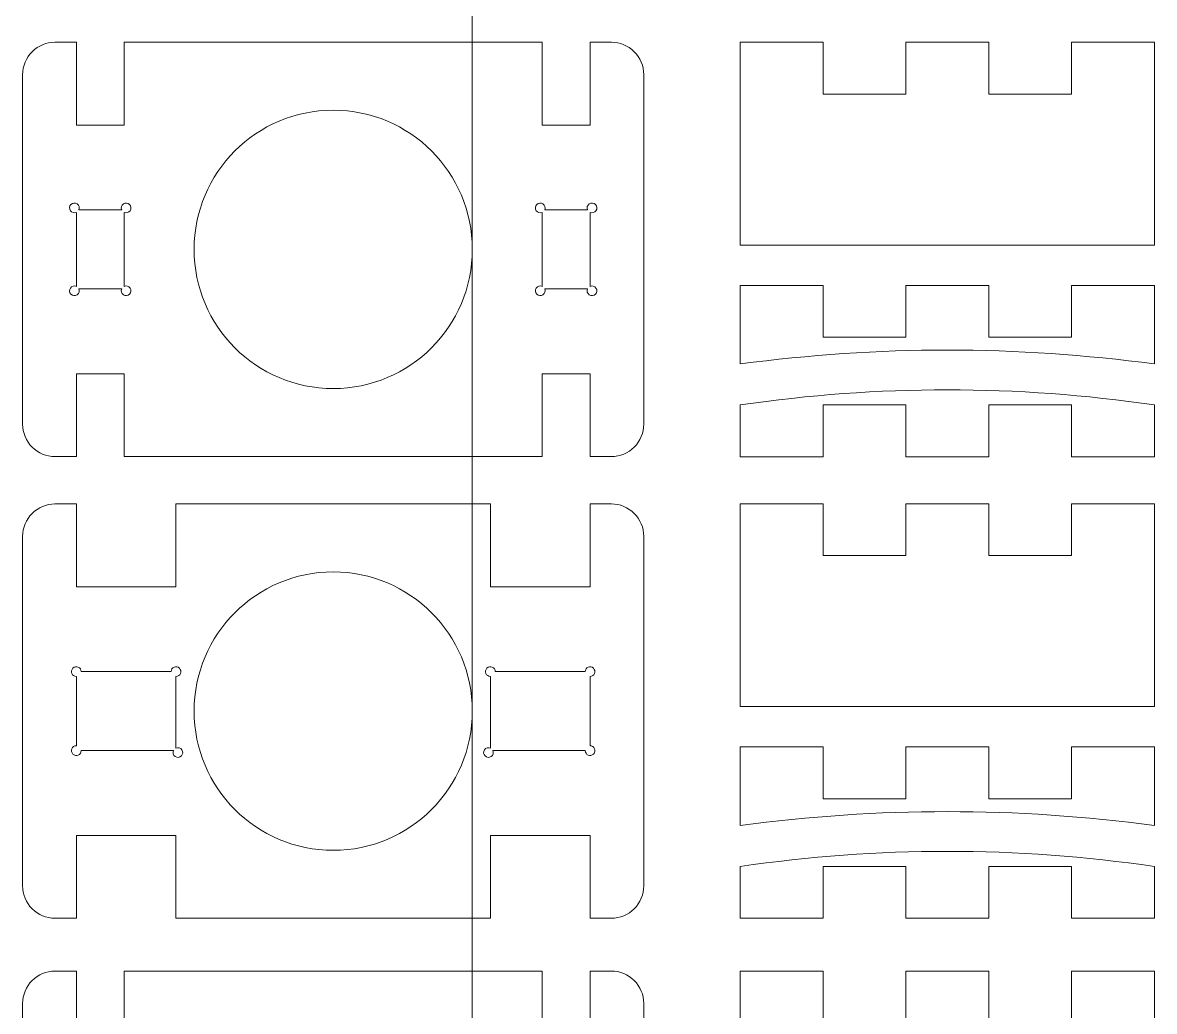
# Model space of a CAD drawing. Header units: millimetres. Extents: x -225 to -1, y -480 to 312.
# Drawn here: x -225 to -137.6, y 3.4 to 79.7 of the extents above; entities that cross this region are included whole.
import ezdxf

# ---------------------------------------------------------------- set-up
doc = ezdxf.new("R2010")
doc.units = ezdxf.units.MM
doc.header["$MEASUREMENT"] = 0
doc.layers.add('Ebene 1', color=7, linetype='Continuous')

msp = doc.modelspace()

# ---------------------------------------------------------------- linework, layer by layer
at = {"color": 1, "lineweight": 9}
for points, knots in [([(-190.2939, 133.9706), (-190.2939, 139.9077), (-195.1068, 144.7206), (-201.0439, 144.7206), (-201.0439, 144.7206), (-206.9809, 144.7206), (-211.7939, 139.9077), (-211.7939, 133.9706), (-211.7939, 133.9706), (-211.7939, 128.0336), (-206.981, 123.2206), (-201.0439, 123.2206), (-201.0439, 123.2206), (-195.1069, 123.2206), (-190.2939, 128.0335), (-190.2939, 133.9705), (-190.2939, 312.0805), (-190.2939, -222.2554), (-190.2939, 133.9706)], [0, 0, 0, 0, 0.2, 0.2, 0.2, 0.2, 0.4, 0.4, 0.4, 0.4, 0.6, 0.6, 0.6, 0.6, 1, 1, 1, 1.0001, 1.0001, 1.0001, 1.0001]), ([(-190.2939, 62.2386), (-190.2939, 68.1757), (-195.1068, 72.9886), (-201.0439, 72.9886), (-201.0439, 72.9886), (-206.9809, 72.9886), (-211.7939, 68.1757), (-211.7939, 62.2386), (-211.7939, 62.2386), (-211.7939, 56.3016), (-206.981, 51.4886), (-201.0439, 51.4886), (-201.0439, 51.4886), (-195.1069, 51.4886), (-190.2939, 56.3015), (-190.2939, 62.2385), (-190.2939, 240.3485), (-190.2939, -293.9874), (-190.2939, 62.2386)], [0, 0, 0, 0, 0.2, 0.2, 0.2, 0.2, 0.4, 0.4, 0.4, 0.4, 0.6, 0.6, 0.6, 0.6, 1, 1, 1, 1.0001, 1.0001, 1.0001, 1.0001]), ([(-190.2939, -9.4934), (-190.2939, -3.5563), (-195.1068, 1.2566), (-201.0439, 1.2566), (-201.0439, 1.2566), (-206.9809, 1.2566), (-211.7939, -3.5563), (-211.7939, -9.4934), (-211.7939, -9.4934), (-211.7939, -15.4304), (-206.981, -20.2434), (-201.0439, -20.2434), (-201.0439, -20.2434), (-195.1069, -20.2434), (-190.2939, -15.4305), (-190.2939, -9.4935), (-190.2939, 168.6165), (-190.2939, -365.7194), (-190.2939, -9.4934)], [0, 0, 0, 0, 0.2, 0.2, 0.2, 0.2, 0.4, 0.4, 0.4, 0.4, 0.6, 0.6, 0.6, 0.6, 1, 1, 1, 1.0001, 1.0001, 1.0001, 1.0001]), ([(-190.2939, -81.2254), (-190.2939, -75.2883), (-195.1068, -70.4754), (-201.0439, -70.4754), (-201.0439, -70.4754), (-206.9809, -70.4754), (-211.7939, -75.2883), (-211.7939, -81.2254), (-211.7939, -81.2254), (-211.7939, -87.1624), (-206.981, -91.9754), (-201.0439, -91.9754), (-201.0439, -91.9754), (-195.1069, -91.9754), (-190.2939, -87.1625), (-190.2939, -81.2255), (-190.2939, 96.8845), (-190.2939, -437.4514), (-190.2939, -81.2254)], [0, 0, 0, 0, 0.2, 0.2, 0.2, 0.2, 0.4, 0.4, 0.4, 0.4, 0.6, 0.6, 0.6, 0.6, 1, 1, 1, 1.0001, 1.0001, 1.0001, 1.0001]), ([(-222.5439, 46.2386), (-223.2065, 46.2382), (-223.8422, 46.501), (-224.311, 46.9693), (-224.311, 46.9693), (-224.7799, 47.4375), (-225.0435, 48.076), (-225.0439, 48.7386), (-225.0439, 48.7386), (-225.0439, 48.7386), (-225.0439, 75.7386), (-225.0439, 75.7386), (-225.0439, 75.7386), (-225.0443, 76.4012), (-224.7815, 77.0369), (-224.3132, 77.5057), (-224.3132, 77.5057), (-223.845, 77.9746), (-223.2065, 78.2382), (-222.5439, 78.2386), (-222.5439, 78.2386), (-222.5439, 78.2386), (-220.8939, 78.2386), (-220.8939, 78.2386), (-220.8939, 78.2386), (-220.8939, 78.2386), (-220.8939, 71.8386), (-220.8939, 71.8386), (-220.8939, 71.8386), (-220.8939, 71.8386), (-217.1939, 71.8386), (-217.1939, 71.8386), (-217.1939, 71.8386), (-217.1939, 71.8386), (-217.1939, 78.2386), (-217.1939, 78.2386), (-217.1939, 78.2386), (-217.1939, 78.2386), (-184.8939, 78.2386), (-184.8939, 78.2386), (-184.8939, 78.2386), (-184.8939, 78.2386), (-184.8939, 71.8386), (-184.8939, 71.8386), (-184.8939, 71.8386), (-184.8939, 71.8386), (-181.1939, 71.8386), (-181.1939, 71.8386), (-181.1939, 71.8386), (-181.1939, 71.8386), (-181.1939, 78.2386), (-181.1939, 78.2386), (-181.1939, 78.2386), (-181.1939, 78.2386), (-179.5439, 78.2386), (-179.5439, 78.2386), (-179.5439, 78.2386), (-178.8813, 78.239), (-178.2456, 77.9762), (-177.7768, 77.5079), (-177.7768, 77.5079), (-177.3079, 77.0397), (-177.0443, 76.4012), (-177.0439, 75.7386), (-177.0439, 75.7386), (-177.0439, 75.7386), (-177.0439, 48.7386), (-177.0439, 48.7386), (-177.0439, 48.7386), (-177.0435, 48.076), (-177.3063, 47.4403), (-177.7746, 46.9715), (-177.7746, 46.9715), (-178.2428, 46.5026), (-178.8813, 46.239), (-179.5439, 46.2386), (-179.5439, 46.2386), (-179.5439, 46.2386), (-181.1939, 46.2386), (-181.1939, 46.2386), (-181.1939, 46.2386), (-181.1939, 46.2386), (-181.1939, 52.6386), (-181.1939, 52.6386), (-181.1939, 52.6386), (-181.1939, 52.6386), (-184.8939, 52.6386), (-184.8939, 52.6386), (-184.8939, 52.6386), (-184.8939, 52.6386), (-184.8939, 46.2386), (-184.8939, 46.2386), (-184.8939, 46.2386), (-184.8939, 46.2386), (-217.1939, 46.2386), (-217.1939, 46.2386), (-217.1939, 46.2386), (-217.1939, 46.2386), (-217.1939, 52.6386), (-217.1939, 52.6386), (-217.1939, 52.6386), (-217.1939, 52.6386), (-220.8939, 52.6386), (-220.8939, 52.6386), (-220.8939, 52.6386), (-220.8939, 52.6386), (-220.8939, 46.2386), (-220.8939, 46.2386), (-220.8939, 46.2386), (-220.8939, 46.2386), (-222.5439, 46.2386), (-222.5439, 46.2386)], [0, 0, 0, 0, 0.0344828, 0.0344828, 0.0344828, 0.0344828, 0.0689655, 0.0689655, 0.0689655, 0.0689655, 0.1034483, 0.1034483, 0.1034483, 0.1034483, 0.137931, 0.137931, 0.137931, 0.137931, 0.1724138, 0.1724138, 0.1724138, 0.1724138, 0.2068966, 0.2068966, 0.2068966, 0.2068966, 0.2413793, 0.2413793, 0.2413793, 0.2413793, 0.2758621, 0.2758621, 0.2758621, 0.2758621, 0.3103448, 0.3103448, 0.3103448, 0.3103448, 0.3448276, 0.3448276, 0.3448276, 0.3448276, 0.3793103, 0.3793103, 0.3793103, 0.3793103, 0.4137931, 0.4137931, 0.4137931, 0.4137931, 0.4482759, 0.4482759, 0.4482759, 0.4482759, 0.4827586, 0.4827586, 0.4827586, 0.4827586, 0.5172414, 0.5172414, 0.5172414, 0.5172414, 0.5517241, 0.5517241, 0.5517241, 0.5517241, 0.5862069, 0.5862069, 0.5862069, 0.5862069, 0.6206897, 0.6206897, 0.6206897, 0.6206897, 0.6551724, 0.6551724, 0.6551724, 0.6551724, 0.6896552, 0.6896552, 0.6896552, 0.6896552, 0.7241379, 0.7241379, 0.7241379, 0.7241379, 0.7586207, 0.7586207, 0.7586207, 0.7586207, 0.7931034, 0.7931034, 0.7931034, 0.7931034, 0.8275862, 0.8275862, 0.8275862, 0.8275862, 0.862069, 0.862069, 0.862069, 0.862069, 0.8965517, 0.8965517, 0.8965517, 0.8965517, 0.9310345, 0.9310345, 0.9310345, 0.9310345, 1, 1, 1, 1]), ([(-217.1939, 59.3823), (-217.0287, 59.4544), (-216.8355, 59.3988), (-216.7339, 59.2499), (-216.7339, 59.2499), (-216.6324, 59.1009), (-216.6511, 58.9008), (-216.7786, 58.7733), (-216.7786, 58.7733), (-216.906, 58.6458), (-217.1062, 58.6271), (-217.2551, 58.7286), (-217.2551, 58.7286), (-217.4041, 58.8302), (-217.4597, 59.0234), (-217.3876, 59.1886), (-217.3876, 59.1886), (-217.3876, 59.1886), (-220.7002, 59.1886), (-220.7002, 59.1886), (-220.7002, 59.1886), (-220.6281, 59.0234), (-220.6837, 58.8302), (-220.8326, 58.7286), (-220.8326, 58.7286), (-220.9816, 58.6271), (-221.1817, 58.6458), (-221.3092, 58.7733), (-221.3092, 58.7733), (-221.4367, 58.9007), (-221.4554, 59.1009), (-221.3539, 59.2498), (-221.3539, 59.2498), (-221.2523, 59.3988), (-221.0591, 59.4544), (-220.8939, 59.3823), (-220.8939, 59.3823), (-220.8939, 59.3823), (-220.8939, 65.0949), (-220.8939, 65.0949), (-220.8939, 65.0949), (-221.0591, 65.0228), (-221.2523, 65.0784), (-221.3539, 65.2273), (-221.3539, 65.2273), (-221.4554, 65.3763), (-221.4367, 65.5764), (-221.3092, 65.7039), (-221.3092, 65.7039), (-221.1818, 65.8314), (-220.9816, 65.8501), (-220.8327, 65.7486), (-220.8327, 65.7486), (-220.6837, 65.647), (-220.6281, 65.4538), (-220.7002, 65.2886), (-220.7002, 65.2886), (-220.7002, 65.2886), (-217.3876, 65.2886), (-217.3876, 65.2886), (-217.3876, 65.2886), (-217.4597, 65.4538), (-217.4041, 65.647), (-217.2552, 65.7486), (-217.2552, 65.7486), (-217.1062, 65.8501), (-216.9061, 65.8314), (-216.7786, 65.7039), (-216.7786, 65.7039), (-216.6511, 65.5765), (-216.6324, 65.3763), (-216.7339, 65.2274), (-216.7339, 65.2274), (-216.8355, 65.0784), (-217.0287, 65.0228), (-217.1939, 65.0949), (-217.1939, 65.0949), (-217.1939, 65.0949), (-217.1939, 59.3823), (-217.1939, 59.3823)], [0, 0, 0, 0, 0.047619, 0.047619, 0.047619, 0.047619, 0.0952381, 0.0952381, 0.0952381, 0.0952381, 0.1428571, 0.1428571, 0.1428571, 0.1428571, 0.1904762, 0.1904762, 0.1904762, 0.1904762, 0.2380952, 0.2380952, 0.2380952, 0.2380952, 0.2857143, 0.2857143, 0.2857143, 0.2857143, 0.3333333, 0.3333333, 0.3333333, 0.3333333, 0.3809524, 0.3809524, 0.3809524, 0.3809524, 0.4285714, 0.4285714, 0.4285714, 0.4285714, 0.4761905, 0.4761905, 0.4761905, 0.4761905, 0.5238095, 0.5238095, 0.5238095, 0.5238095, 0.5714286, 0.5714286, 0.5714286, 0.5714286, 0.6190476, 0.6190476, 0.6190476, 0.6190476, 0.6666667, 0.6666667, 0.6666667, 0.6666667, 0.7142857, 0.7142857, 0.7142857, 0.7142857, 0.7619048, 0.7619048, 0.7619048, 0.7619048, 0.8095238, 0.8095238, 0.8095238, 0.8095238, 0.8571429, 0.8571429, 0.8571429, 0.8571429, 0.9047619, 0.9047619, 0.9047619, 0.9047619, 1, 1, 1, 1]), ([(-184.8939, 65.0949), (-185.0591, 65.0228), (-185.2523, 65.0784), (-185.3539, 65.2273), (-185.3539, 65.2273), (-185.4554, 65.3763), (-185.4367, 65.5764), (-185.3092, 65.7039), (-185.3092, 65.7039), (-185.1818, 65.8314), (-184.9816, 65.8501), (-184.8327, 65.7486), (-184.8327, 65.7486), (-184.6837, 65.647), (-184.6281, 65.4538), (-184.7002, 65.2886), (-184.7002, 65.2886), (-184.7002, 65.2886), (-181.3876, 65.2886), (-181.3876, 65.2886), (-181.3876, 65.2886), (-181.4597, 65.4538), (-181.4041, 65.647), (-181.2552, 65.7486), (-181.2552, 65.7486), (-181.1062, 65.8501), (-180.9061, 65.8314), (-180.7786, 65.7039), (-180.7786, 65.7039), (-180.6511, 65.5765), (-180.6324, 65.3763), (-180.7339, 65.2274), (-180.7339, 65.2274), (-180.8355, 65.0784), (-181.0287, 65.0228), (-181.1939, 65.0949), (-181.1939, 65.0949), (-181.1939, 65.0949), (-181.1939, 59.3823), (-181.1939, 59.3823), (-181.1939, 59.3823), (-181.0287, 59.4544), (-180.8355, 59.3988), (-180.7339, 59.2499), (-180.7339, 59.2499), (-180.6324, 59.1009), (-180.6511, 58.9008), (-180.7786, 58.7733), (-180.7786, 58.7733), (-180.906, 58.6458), (-181.1062, 58.6271), (-181.2551, 58.7286), (-181.2551, 58.7286), (-181.4041, 58.8302), (-181.4597, 59.0234), (-181.3876, 59.1886), (-181.3876, 59.1886), (-181.3876, 59.1886), (-184.7002, 59.1886), (-184.7002, 59.1886), (-184.7002, 59.1886), (-184.6281, 59.0234), (-184.6837, 58.8302), (-184.8326, 58.7286), (-184.8326, 58.7286), (-184.9816, 58.6271), (-185.1817, 58.6458), (-185.3092, 58.7733), (-185.3092, 58.7733), (-185.4367, 58.9007), (-185.4554, 59.1009), (-185.3539, 59.2498), (-185.3539, 59.2498), (-185.2523, 59.3988), (-185.0591, 59.4544), (-184.8939, 59.3823), (-184.8939, 59.3823), (-184.8939, 59.3823), (-184.8939, 65.0949), (-184.8939, 65.0949)], [0, 0, 0, 0, 0.047619, 0.047619, 0.047619, 0.047619, 0.0952381, 0.0952381, 0.0952381, 0.0952381, 0.1428571, 0.1428571, 0.1428571, 0.1428571, 0.1904762, 0.1904762, 0.1904762, 0.1904762, 0.2380952, 0.2380952, 0.2380952, 0.2380952, 0.2857143, 0.2857143, 0.2857143, 0.2857143, 0.3333333, 0.3333333, 0.3333333, 0.3333333, 0.3809524, 0.3809524, 0.3809524, 0.3809524, 0.4285714, 0.4285714, 0.4285714, 0.4285714, 0.4761905, 0.4761905, 0.4761905, 0.4761905, 0.5238095, 0.5238095, 0.5238095, 0.5238095, 0.5714286, 0.5714286, 0.5714286, 0.5714286, 0.6190476, 0.6190476, 0.6190476, 0.6190476, 0.6666667, 0.6666667, 0.6666667, 0.6666667, 0.7142857, 0.7142857, 0.7142857, 0.7142857, 0.7619048, 0.7619048, 0.7619048, 0.7619048, 0.8095238, 0.8095238, 0.8095238, 0.8095238, 0.8571429, 0.8571429, 0.8571429, 0.8571429, 0.9047619, 0.9047619, 0.9047619, 0.9047619, 1, 1, 1, 1]), ([(-222.5439, -25.4934), (-223.2065, -25.4938), (-223.8422, -25.231), (-224.311, -24.7627), (-224.311, -24.7627), (-224.7799, -24.2945), (-225.0435, -23.656), (-225.0439, -22.9934), (-225.0439, -22.9934), (-225.0439, -22.9934), (-225.0439, 4.0066), (-225.0439, 4.0066), (-225.0439, 4.0066), (-225.0443, 4.6692), (-224.7815, 5.3049), (-224.3132, 5.7737), (-224.3132, 5.7737), (-223.845, 6.2426), (-223.2065, 6.5062), (-222.5439, 6.5066), (-222.5439, 6.5066), (-222.5439, 6.5066), (-220.8939, 6.5066), (-220.8939, 6.5066), (-220.8939, 6.5066), (-220.8939, 6.5066), (-220.8939, 0.1066), (-220.8939, 0.1066), (-220.8939, 0.1066), (-220.8939, 0.1066), (-217.1939, 0.1066), (-217.1939, 0.1066), (-217.1939, 0.1066), (-217.1939, 0.1066), (-217.1939, 6.5066), (-217.1939, 6.5066), (-217.1939, 6.5066), (-217.1939, 6.5066), (-184.8939, 6.5066), (-184.8939, 6.5066), (-184.8939, 6.5066), (-184.8939, 6.5066), (-184.8939, 0.1066), (-184.8939, 0.1066), (-184.8939, 0.1066), (-184.8939, 0.1066), (-181.1939, 0.1066), (-181.1939, 0.1066), (-181.1939, 0.1066), (-181.1939, 0.1066), (-181.1939, 6.5066), (-181.1939, 6.5066), (-181.1939, 6.5066), (-181.1939, 6.5066), (-179.5439, 6.5066), (-179.5439, 6.5066), (-179.5439, 6.5066), (-178.8813, 6.507), (-178.2456, 6.2442), (-177.7768, 5.7759), (-177.7768, 5.7759), (-177.3079, 5.3077), (-177.0443, 4.6692), (-177.0439, 4.0066), (-177.0439, 4.0066), (-177.0439, 4.0066), (-177.0439, -22.9934), (-177.0439, -22.9934), (-177.0439, -22.9934), (-177.0435, -23.656), (-177.3063, -24.2917), (-177.7746, -24.7605), (-177.7746, -24.7605), (-178.2428, -25.2294), (-178.8813, -25.493), (-179.5439, -25.4934), (-179.5439, -25.4934), (-179.5439, -25.4934), (-181.1939, -25.4934), (-181.1939, -25.4934), (-181.1939, -25.4934), (-181.1939, -25.4934), (-181.1939, -19.0934), (-181.1939, -19.0934), (-181.1939, -19.0934), (-181.1939, -19.0934), (-184.8939, -19.0934), (-184.8939, -19.0934), (-184.8939, -19.0934), (-184.8939, -19.0934), (-184.8939, -25.4934), (-184.8939, -25.4934), (-184.8939, -25.4934), (-184.8939, -25.4934), (-217.1939, -25.4934), (-217.1939, -25.4934), (-217.1939, -25.4934), (-217.1939, -25.4934), (-217.1939, -19.0934), (-217.1939, -19.0934), (-217.1939, -19.0934), (-217.1939, -19.0934), (-220.8939, -19.0934), (-220.8939, -19.0934), (-220.8939, -19.0934), (-220.8939, -19.0934), (-220.8939, -25.4934), (-220.8939, -25.4934), (-220.8939, -25.4934), (-220.8939, -25.4934), (-222.5439, -25.4934), (-222.5439, -25.4934)], [0, 0, 0, 0, 0.0344828, 0.0344828, 0.0344828, 0.0344828, 0.0689655, 0.0689655, 0.0689655, 0.0689655, 0.1034483, 0.1034483, 0.1034483, 0.1034483, 0.137931, 0.137931, 0.137931, 0.137931, 0.1724138, 0.1724138, 0.1724138, 0.1724138, 0.2068966, 0.2068966, 0.2068966, 0.2068966, 0.2413793, 0.2413793, 0.2413793, 0.2413793, 0.2758621, 0.2758621, 0.2758621, 0.2758621, 0.3103448, 0.3103448, 0.3103448, 0.3103448, 0.3448276, 0.3448276, 0.3448276, 0.3448276, 0.3793103, 0.3793103, 0.3793103, 0.3793103, 0.4137931, 0.4137931, 0.4137931, 0.4137931, 0.4482759, 0.4482759, 0.4482759, 0.4482759, 0.4827586, 0.4827586, 0.4827586, 0.4827586, 0.5172414, 0.5172414, 0.5172414, 0.5172414, 0.5517241, 0.5517241, 0.5517241, 0.5517241, 0.5862069, 0.5862069, 0.5862069, 0.5862069, 0.6206897, 0.6206897, 0.6206897, 0.6206897, 0.6551724, 0.6551724, 0.6551724, 0.6551724, 0.6896552, 0.6896552, 0.6896552, 0.6896552, 0.7241379, 0.7241379, 0.7241379, 0.7241379, 0.7586207, 0.7586207, 0.7586207, 0.7586207, 0.7931034, 0.7931034, 0.7931034, 0.7931034, 0.8275862, 0.8275862, 0.8275862, 0.8275862, 0.862069, 0.862069, 0.862069, 0.862069, 0.8965517, 0.8965517, 0.8965517, 0.8965517, 0.9310345, 0.9310345, 0.9310345, 0.9310345, 1, 1, 1, 1])]:
    msp.add_open_spline(points, degree=3, knots=knots, dxfattribs=at)
at = {"layer": 'Ebene 1', "color": 1, "lineweight": 9}
for points, knots in [([(-190.2939, 98.3124), (-190.2939, 104.2495), (-195.1068, 109.0624), (-201.0439, 109.0624), (-201.0439, 109.0624), (-206.9809, 109.0624), (-211.7939, 104.2495), (-211.7939, 98.3124), (-211.7939, 98.3124), (-211.7939, 92.3754), (-206.981, 87.5624), (-201.0439, 87.5624), (-201.0439, 87.5624), (-195.1069, 87.5624), (-190.2939, 92.3753), (-190.2939, 98.3123), (-190.2939, 276.4223), (-190.2939, -257.9136), (-190.2939, 98.3124)], [0, 0, 0, 0, 0.2, 0.2, 0.2, 0.2, 0.4, 0.4, 0.4, 0.4, 0.6, 0.6, 0.6, 0.6, 1, 1, 1, 1.0001, 1.0001, 1.0001, 1.0001]), ([(-190.2939, 26.5804), (-190.2939, 32.5175), (-195.1068, 37.3304), (-201.0439, 37.3304), (-201.0439, 37.3304), (-206.9809, 37.3304), (-211.7939, 32.5175), (-211.7939, 26.5804), (-211.7939, 26.5804), (-211.7939, 20.6434), (-206.981, 15.8304), (-201.0439, 15.8304), (-201.0439, 15.8304), (-195.1069, 15.8304), (-190.2939, 20.6433), (-190.2939, 26.5803), (-190.2939, 204.6903), (-190.2939, -329.6456), (-190.2939, 26.5804)], [0, 0, 0, 0, 0.2, 0.2, 0.2, 0.2, 0.4, 0.4, 0.4, 0.4, 0.6, 0.6, 0.6, 0.6, 1, 1, 1, 1.0001, 1.0001, 1.0001, 1.0001]), ([(-190.2939, -45.1516), (-190.2939, -39.2145), (-195.1068, -34.4016), (-201.0439, -34.4016), (-201.0439, -34.4016), (-206.9809, -34.4016), (-211.7939, -39.2145), (-211.7939, -45.1516), (-211.7939, -45.1516), (-211.7939, -51.0886), (-206.981, -55.9016), (-201.0439, -55.9016), (-201.0439, -55.9016), (-195.1069, -55.9016), (-190.2939, -51.0887), (-190.2939, -45.1517), (-190.2939, 132.9583), (-190.2939, -401.3776), (-190.2939, -45.1516)], [0, 0, 0, 0, 0.2, 0.2, 0.2, 0.2, 0.4, 0.4, 0.4, 0.4, 0.6, 0.6, 0.6, 0.6, 1, 1, 1, 1.0001, 1.0001, 1.0001, 1.0001]), ([(-137.5815, 78.2387), (-137.5815, 78.2387), (-137.5815, 62.5689), (-137.5815, 62.5689), (-137.5815, 62.5689), (-137.5815, 62.5689), (-169.5815, 62.5689), (-169.5815, 62.5689), (-169.5815, 62.5689), (-169.5815, 62.5689), (-169.5815, 78.2387), (-169.5815, 78.2387), (-169.5815, 78.2387), (-169.5815, 78.2387), (-163.1815, 78.2387), (-163.1815, 78.2387), (-163.1815, 78.2387), (-163.1815, 78.2387), (-163.1815, 74.2387), (-163.1815, 74.2387), (-163.1815, 74.2387), (-163.1815, 74.2387), (-156.7815, 74.2387), (-156.7815, 74.2387), (-156.7815, 74.2387), (-156.7815, 74.2387), (-156.7815, 78.2387), (-156.7815, 78.2387), (-156.7815, 78.2387), (-156.7815, 78.2387), (-150.3815, 78.2387), (-150.3815, 78.2387), (-150.3815, 78.2387), (-150.3815, 78.2387), (-150.3815, 74.2387), (-150.3815, 74.2387), (-150.3815, 74.2387), (-150.3815, 74.2387), (-143.9815, 74.2387), (-143.9815, 74.2387), (-143.9815, 74.2387), (-143.9815, 74.2387), (-143.9815, 78.2387), (-143.9815, 78.2387), (-143.9815, 78.2387), (-143.9815, 78.2387), (-137.5815, 78.2387), (-137.5815, 78.2387)], [0, 0, 0, 0, 0.0769231, 0.0769231, 0.0769231, 0.0769231, 0.1538462, 0.1538462, 0.1538462, 0.1538462, 0.2307692, 0.2307692, 0.2307692, 0.2307692, 0.3076923, 0.3076923, 0.3076923, 0.3076923, 0.3846154, 0.3846154, 0.3846154, 0.3846154, 0.4615385, 0.4615385, 0.4615385, 0.4615385, 0.5384615, 0.5384615, 0.5384615, 0.5384615, 0.6153846, 0.6153846, 0.6153846, 0.6153846, 0.6923077, 0.6923077, 0.6923077, 0.6923077, 0.7692308, 0.7692308, 0.7692308, 0.7692308, 0.8461538, 0.8461538, 0.8461538, 0.8461538, 1, 1, 1, 1]), ([(-190.2939, -116.8836), (-190.2939, -110.9465), (-195.1068, -106.1336), (-201.0439, -106.1336), (-201.0439, -106.1336), (-206.9809, -106.1336), (-211.7939, -110.9465), (-211.7939, -116.8836), (-211.7939, -116.8836), (-211.7939, -122.8206), (-206.981, -127.6336), (-201.0439, -127.6336), (-201.0439, -127.6336), (-195.1069, -127.6336), (-190.2939, -122.8207), (-190.2939, -116.8837), (-190.2939, 61.2263), (-190.2939, -473.1096), (-190.2939, -116.8836)], [0, 0, 0, 0, 0.2, 0.2, 0.2, 0.2, 0.4, 0.4, 0.4, 0.4, 0.6, 0.6, 0.6, 0.6, 1, 1, 1, 1.0001, 1.0001, 1.0001, 1.0001]), ([(-169.5815, 53.3888), (-169.5815, 53.3888), (-169.5815, 59.4602), (-169.5815, 59.4602), (-169.5815, 59.4602), (-169.5815, 59.4602), (-163.1815, 59.4602), (-163.1815, 59.4602), (-163.1815, 59.4602), (-163.1815, 59.4602), (-163.1815, 55.4602), (-163.1815, 55.4602), (-163.1815, 55.4602), (-163.1815, 55.4602), (-156.7815, 55.4602), (-156.7815, 55.4602), (-156.7815, 55.4602), (-156.7815, 55.4602), (-156.7815, 59.4602), (-156.7815, 59.4602), (-156.7815, 59.4602), (-156.7815, 59.4602), (-150.3815, 59.4602), (-150.3815, 59.4602), (-150.3815, 59.4602), (-150.3815, 59.4602), (-150.3815, 55.4602), (-150.3815, 55.4602), (-150.3815, 55.4602), (-150.3815, 55.4602), (-143.9815, 55.4602), (-143.9815, 55.4602), (-143.9815, 55.4602), (-143.9815, 55.4602), (-143.9815, 59.4602), (-143.9815, 59.4602), (-143.9815, 59.4602), (-143.9815, 59.4602), (-137.5815, 59.4602), (-137.5815, 59.4602), (-137.5815, 59.4602), (-137.5815, 59.4602), (-137.5815, 53.3888), (-137.5815, 53.3888), (-137.5815, 53.3888), (-148.2013, 54.8174), (-158.9618, 54.8176), (-169.5815, 53.3888)], [0, 0, 0, 0, 0.0769231, 0.0769231, 0.0769231, 0.0769231, 0.1538462, 0.1538462, 0.1538462, 0.1538462, 0.2307692, 0.2307692, 0.2307692, 0.2307692, 0.3076923, 0.3076923, 0.3076923, 0.3076923, 0.3846154, 0.3846154, 0.3846154, 0.3846154, 0.4615385, 0.4615385, 0.4615385, 0.4615385, 0.5384615, 0.5384615, 0.5384615, 0.5384615, 0.6153846, 0.6153846, 0.6153846, 0.6153846, 0.6923077, 0.6923077, 0.6923077, 0.6923077, 0.7692308, 0.7692308, 0.7692308, 0.7692308, 0.8461538, 0.8461538, 0.8461538, 0.8461538, 1, 1, 1, 1]), ([(-163.1815, 50.224), (-163.1815, 50.224), (-163.1815, 46.224), (-163.1815, 46.224), (-163.1815, 46.224), (-163.1815, 46.224), (-169.5815, 46.224), (-169.5815, 46.224), (-169.5815, 46.224), (-169.5815, 46.224), (-169.5815, 50.224), (-169.5815, 50.224), (-169.5815, 50.224), (-158.9729, 51.7838), (-148.1902, 51.7835), (-137.5815, 50.224), (-137.5815, 50.224), (-137.5815, 50.224), (-137.5815, 46.224), (-137.5815, 46.224), (-137.5815, 46.224), (-137.5815, 46.224), (-143.9815, 46.224), (-143.9815, 46.224), (-143.9815, 46.224), (-143.9815, 46.224), (-143.9815, 50.224), (-143.9815, 50.224), (-143.9815, 50.224), (-143.9815, 50.224), (-150.3815, 50.224), (-150.3815, 50.224), (-150.3815, 50.224), (-150.3815, 50.224), (-150.3815, 46.224), (-150.3815, 46.224), (-150.3815, 46.224), (-150.3815, 46.224), (-156.7815, 46.224), (-156.7815, 46.224), (-156.7815, 46.224), (-156.7815, 46.224), (-156.7815, 50.224), (-156.7815, 50.224), (-156.7815, 50.224), (-156.7815, 50.224), (-163.1815, 50.224), (-163.1815, 50.224)], [0, 0, 0, 0, 0.0769231, 0.0769231, 0.0769231, 0.0769231, 0.1538462, 0.1538462, 0.1538462, 0.1538462, 0.2307692, 0.2307692, 0.2307692, 0.2307692, 0.3076923, 0.3076923, 0.3076923, 0.3076923, 0.3846154, 0.3846154, 0.3846154, 0.3846154, 0.4615385, 0.4615385, 0.4615385, 0.4615385, 0.5384615, 0.5384615, 0.5384615, 0.5384615, 0.6153846, 0.6153846, 0.6153846, 0.6153846, 0.6923077, 0.6923077, 0.6923077, 0.6923077, 0.7692308, 0.7692308, 0.7692308, 0.7692308, 0.8461538, 0.8461538, 0.8461538, 0.8461538, 1, 1, 1, 1]), ([(-177.0439, 13.0804), (-177.0435, 12.4178), (-177.3063, 11.7821), (-177.7746, 11.3133), (-177.7746, 11.3133), (-178.2428, 10.8444), (-178.8813, 10.5808), (-179.5439, 10.5804), (-179.5439, 10.5804), (-179.5439, 10.5804), (-181.1939, 10.5804), (-181.1939, 10.5804), (-181.1939, 10.5804), (-181.1939, 10.5804), (-181.1939, 16.9804), (-181.1939, 16.9804), (-181.1939, 16.9804), (-181.1939, 16.9804), (-188.8939, 16.9804), (-188.8939, 16.9804), (-188.8939, 16.9804), (-188.8939, 16.9804), (-188.8939, 10.5804), (-188.8939, 10.5804), (-188.8939, 10.5804), (-188.8939, 10.5804), (-213.1939, 10.5804), (-213.1939, 10.5804), (-213.1939, 10.5804), (-213.1939, 10.5804), (-213.1939, 16.9804), (-213.1939, 16.9804), (-213.1939, 16.9804), (-213.1939, 16.9804), (-220.8939, 16.9804), (-220.8939, 16.9804), (-220.8939, 16.9804), (-220.8939, 16.9804), (-220.8939, 10.5804), (-220.8939, 10.5804), (-220.8939, 10.5804), (-220.8939, 10.5804), (-222.5439, 10.5804), (-222.5439, 10.5804), (-222.5439, 10.5804), (-223.2065, 10.58), (-223.8422, 10.8428), (-224.311, 11.3111), (-224.311, 11.3111), (-224.7799, 11.7793), (-225.0435, 12.4178), (-225.0439, 13.0804), (-225.0439, 13.0804), (-225.0439, 13.0804), (-225.0439, 40.0804), (-225.0439, 40.0804), (-225.0439, 40.0804), (-225.0443, 40.743), (-224.7815, 41.3787), (-224.3132, 41.8475), (-224.3132, 41.8475), (-223.845, 42.3164), (-223.2065, 42.58), (-222.5439, 42.5804), (-222.5439, 42.5804), (-222.5439, 42.5804), (-220.8939, 42.5804), (-220.8939, 42.5804), (-220.8939, 42.5804), (-220.8939, 42.5804), (-220.8939, 36.1804), (-220.8939, 36.1804), (-220.8939, 36.1804), (-220.8939, 36.1804), (-213.1939, 36.1804), (-213.1939, 36.1804), (-213.1939, 36.1804), (-213.1939, 36.1804), (-213.1939, 42.5804), (-213.1939, 42.5804), (-213.1939, 42.5804), (-213.1939, 42.5804), (-188.8939, 42.5804), (-188.8939, 42.5804), (-188.8939, 42.5804), (-188.8939, 42.5804), (-188.8939, 36.1804), (-188.8939, 36.1804), (-188.8939, 36.1804), (-188.8939, 36.1804), (-181.1939, 36.1804), (-181.1939, 36.1804), (-181.1939, 36.1804), (-181.1939, 36.1804), (-181.1939, 42.5804), (-181.1939, 42.5804), (-181.1939, 42.5804), (-181.1939, 42.5804), (-179.5439, 42.5804), (-179.5439, 42.5804), (-179.5439, 42.5804), (-178.8813, 42.5808), (-178.2456, 42.318), (-177.7768, 41.8497), (-177.7768, 41.8497), (-177.3079, 41.3815), (-177.0443, 40.743), (-177.0439, 40.0804), (-177.0439, 40.0804), (-177.0439, 40.0804), (-177.0439, 13.0804), (-177.0439, 13.0804)], [0, 0, 0, 0, 0.0344828, 0.0344828, 0.0344828, 0.0344828, 0.0689655, 0.0689655, 0.0689655, 0.0689655, 0.1034483, 0.1034483, 0.1034483, 0.1034483, 0.137931, 0.137931, 0.137931, 0.137931, 0.1724138, 0.1724138, 0.1724138, 0.1724138, 0.2068966, 0.2068966, 0.2068966, 0.2068966, 0.2413793, 0.2413793, 0.2413793, 0.2413793, 0.2758621, 0.2758621, 0.2758621, 0.2758621, 0.3103448, 0.3103448, 0.3103448, 0.3103448, 0.3448276, 0.3448276, 0.3448276, 0.3448276, 0.3793103, 0.3793103, 0.3793103, 0.3793103, 0.4137931, 0.4137931, 0.4137931, 0.4137931, 0.4482759, 0.4482759, 0.4482759, 0.4482759, 0.4827586, 0.4827586, 0.4827586, 0.4827586, 0.5172414, 0.5172414, 0.5172414, 0.5172414, 0.5517241, 0.5517241, 0.5517241, 0.5517241, 0.5862069, 0.5862069, 0.5862069, 0.5862069, 0.6206897, 0.6206897, 0.6206897, 0.6206897, 0.6551724, 0.6551724, 0.6551724, 0.6551724, 0.6896552, 0.6896552, 0.6896552, 0.6896552, 0.7241379, 0.7241379, 0.7241379, 0.7241379, 0.7586207, 0.7586207, 0.7586207, 0.7586207, 0.7931034, 0.7931034, 0.7931034, 0.7931034, 0.8275862, 0.8275862, 0.8275862, 0.8275862, 0.862069, 0.862069, 0.862069, 0.862069, 0.8965517, 0.8965517, 0.8965517, 0.8965517, 0.9310345, 0.9310345, 0.9310345, 0.9310345, 1, 1, 1, 1]), ([(-137.5815, 42.595), (-137.5815, 42.595), (-137.5815, 26.9252), (-137.5815, 26.9252), (-137.5815, 26.9252), (-137.5815, 26.9252), (-169.5815, 26.9252), (-169.5815, 26.9252), (-169.5815, 26.9252), (-169.5815, 26.9252), (-169.5815, 42.595), (-169.5815, 42.595), (-169.5815, 42.595), (-169.5815, 42.595), (-163.1815, 42.595), (-163.1815, 42.595), (-163.1815, 42.595), (-163.1815, 42.595), (-163.1815, 38.595), (-163.1815, 38.595), (-163.1815, 38.595), (-163.1815, 38.595), (-156.7815, 38.595), (-156.7815, 38.595), (-156.7815, 38.595), (-156.7815, 38.595), (-156.7815, 42.595), (-156.7815, 42.595), (-156.7815, 42.595), (-156.7815, 42.595), (-150.3815, 42.595), (-150.3815, 42.595), (-150.3815, 42.595), (-150.3815, 42.595), (-150.3815, 38.595), (-150.3815, 38.595), (-150.3815, 38.595), (-150.3815, 38.595), (-143.9815, 38.595), (-143.9815, 38.595), (-143.9815, 38.595), (-143.9815, 38.595), (-143.9815, 42.595), (-143.9815, 42.595), (-143.9815, 42.595), (-143.9815, 42.595), (-137.5815, 42.595), (-137.5815, 42.595)], [0, 0, 0, 0, 0.0769231, 0.0769231, 0.0769231, 0.0769231, 0.1538462, 0.1538462, 0.1538462, 0.1538462, 0.2307692, 0.2307692, 0.2307692, 0.2307692, 0.3076923, 0.3076923, 0.3076923, 0.3076923, 0.3846154, 0.3846154, 0.3846154, 0.3846154, 0.4615385, 0.4615385, 0.4615385, 0.4615385, 0.5384615, 0.5384615, 0.5384615, 0.5384615, 0.6153846, 0.6153846, 0.6153846, 0.6153846, 0.6923077, 0.6923077, 0.6923077, 0.6923077, 0.7692308, 0.7692308, 0.7692308, 0.7692308, 0.8461538, 0.8461538, 0.8461538, 0.8461538, 1, 1, 1, 1]), ([(-220.5189, 23.5304), (-220.5188, 23.3786), (-220.6101, 23.2417), (-220.7503, 23.1836), (-220.7503, 23.1836), (-220.8905, 23.1254), (-221.0519, 23.1574), (-221.1593, 23.2647), (-221.1593, 23.2647), (-221.2667, 23.3719), (-221.2989, 23.5333), (-221.2409, 23.6735), (-221.2409, 23.6735), (-221.1829, 23.8138), (-221.0457, 23.9053), (-220.8939, 23.9054), (-220.8939, 23.9054), (-220.8939, 23.9054), (-220.8939, 29.2554), (-220.8939, 29.2554), (-220.8939, 29.2554), (-221.0457, 29.2553), (-221.1826, 29.3466), (-221.2407, 29.4868), (-221.2407, 29.4868), (-221.2989, 29.627), (-221.2669, 29.7884), (-221.1596, 29.8958), (-221.1596, 29.8958), (-221.0524, 30.0032), (-220.891, 30.0354), (-220.7508, 29.9774), (-220.7508, 29.9774), (-220.6105, 29.9194), (-220.519, 29.7822), (-220.5189, 29.6304), (-220.5189, 29.6304), (-220.5189, 29.6304), (-213.5689, 29.6304), (-213.5689, 29.6304), (-213.5689, 29.6304), (-213.569, 29.7822), (-213.4777, 29.9191), (-213.3375, 29.9772), (-213.3375, 29.9772), (-213.1973, 30.0354), (-213.0359, 30.0034), (-212.9285, 29.8961), (-212.9285, 29.8961), (-212.8211, 29.7889), (-212.7889, 29.6275), (-212.8469, 29.4873), (-212.8469, 29.4873), (-212.9049, 29.347), (-213.0421, 29.2555), (-213.1939, 29.2554), (-213.1939, 29.2554), (-213.1939, 29.2554), (-213.1939, 23.7241), (-213.1939, 23.7241), (-213.1939, 23.7241), (-213.0287, 23.7962), (-212.8355, 23.7406), (-212.7339, 23.5917), (-212.7339, 23.5917), (-212.6324, 23.4427), (-212.6511, 23.2426), (-212.7786, 23.1151), (-212.7786, 23.1151), (-212.906, 22.9876), (-213.1062, 22.9689), (-213.2551, 23.0704), (-213.2551, 23.0704), (-213.4041, 23.172), (-213.4597, 23.3652), (-213.3876, 23.5304), (-213.3876, 23.5304), (-213.3876, 23.5304), (-220.5189, 23.5304), (-220.5189, 23.5304)], [0, 0, 0, 0, 0.047619, 0.047619, 0.047619, 0.047619, 0.0952381, 0.0952381, 0.0952381, 0.0952381, 0.1428571, 0.1428571, 0.1428571, 0.1428571, 0.1904762, 0.1904762, 0.1904762, 0.1904762, 0.2380952, 0.2380952, 0.2380952, 0.2380952, 0.2857143, 0.2857143, 0.2857143, 0.2857143, 0.3333333, 0.3333333, 0.3333333, 0.3333333, 0.3809524, 0.3809524, 0.3809524, 0.3809524, 0.4285714, 0.4285714, 0.4285714, 0.4285714, 0.4761905, 0.4761905, 0.4761905, 0.4761905, 0.5238095, 0.5238095, 0.5238095, 0.5238095, 0.5714286, 0.5714286, 0.5714286, 0.5714286, 0.6190476, 0.6190476, 0.6190476, 0.6190476, 0.6666667, 0.6666667, 0.6666667, 0.6666667, 0.7142857, 0.7142857, 0.7142857, 0.7142857, 0.7619048, 0.7619048, 0.7619048, 0.7619048, 0.8095238, 0.8095238, 0.8095238, 0.8095238, 0.8571429, 0.8571429, 0.8571429, 0.8571429, 0.9047619, 0.9047619, 0.9047619, 0.9047619, 1, 1, 1, 1]), ([(-181.1939, 23.9054), (-181.0421, 23.9055), (-180.9052, 23.8142), (-180.8471, 23.674), (-180.8471, 23.674), (-180.7889, 23.5338), (-180.8209, 23.3724), (-180.9282, 23.265), (-180.9282, 23.265), (-181.0354, 23.1576), (-181.1968, 23.1254), (-181.337, 23.1834), (-181.337, 23.1834), (-181.4773, 23.2414), (-181.5688, 23.3786), (-181.5689, 23.5304), (-181.5689, 23.5304), (-181.5689, 23.5304), (-188.7002, 23.5304), (-188.7002, 23.5304), (-188.7002, 23.5304), (-188.6281, 23.3652), (-188.6837, 23.172), (-188.8326, 23.0704), (-188.8326, 23.0704), (-188.9816, 22.9689), (-189.1817, 22.9876), (-189.3092, 23.1151), (-189.3092, 23.1151), (-189.4367, 23.2425), (-189.4554, 23.4427), (-189.3539, 23.5916), (-189.3539, 23.5916), (-189.2523, 23.7406), (-189.0591, 23.7962), (-188.8939, 23.7241), (-188.8939, 23.7241), (-188.8939, 23.7241), (-188.8939, 29.2554), (-188.8939, 29.2554), (-188.8939, 29.2554), (-189.0457, 29.2553), (-189.1826, 29.3466), (-189.2407, 29.4868), (-189.2407, 29.4868), (-189.2989, 29.627), (-189.2669, 29.7884), (-189.1596, 29.8958), (-189.1596, 29.8958), (-189.0524, 30.0032), (-188.891, 30.0354), (-188.7508, 29.9774), (-188.7508, 29.9774), (-188.6105, 29.9194), (-188.519, 29.7822), (-188.5189, 29.6304), (-188.5189, 29.6304), (-188.5189, 29.6304), (-181.5689, 29.6304), (-181.5689, 29.6304), (-181.5689, 29.6304), (-181.569, 29.7822), (-181.4777, 29.9191), (-181.3375, 29.9772), (-181.3375, 29.9772), (-181.1973, 30.0354), (-181.0359, 30.0034), (-180.9285, 29.8961), (-180.9285, 29.8961), (-180.8211, 29.7889), (-180.7889, 29.6275), (-180.8469, 29.4873), (-180.8469, 29.4873), (-180.9049, 29.347), (-181.0421, 29.2555), (-181.1939, 29.2554), (-181.1939, 29.2554), (-181.1939, 29.2554), (-181.1939, 23.9054), (-181.1939, 23.9054)], [0, 0, 0, 0, 0.047619, 0.047619, 0.047619, 0.047619, 0.0952381, 0.0952381, 0.0952381, 0.0952381, 0.1428571, 0.1428571, 0.1428571, 0.1428571, 0.1904762, 0.1904762, 0.1904762, 0.1904762, 0.2380952, 0.2380952, 0.2380952, 0.2380952, 0.2857143, 0.2857143, 0.2857143, 0.2857143, 0.3333333, 0.3333333, 0.3333333, 0.3333333, 0.3809524, 0.3809524, 0.3809524, 0.3809524, 0.4285714, 0.4285714, 0.4285714, 0.4285714, 0.4761905, 0.4761905, 0.4761905, 0.4761905, 0.5238095, 0.5238095, 0.5238095, 0.5238095, 0.5714286, 0.5714286, 0.5714286, 0.5714286, 0.6190476, 0.6190476, 0.6190476, 0.6190476, 0.6666667, 0.6666667, 0.6666667, 0.6666667, 0.7142857, 0.7142857, 0.7142857, 0.7142857, 0.7619048, 0.7619048, 0.7619048, 0.7619048, 0.8095238, 0.8095238, 0.8095238, 0.8095238, 0.8571429, 0.8571429, 0.8571429, 0.8571429, 0.9047619, 0.9047619, 0.9047619, 0.9047619, 1, 1, 1, 1]), ([(-169.5815, 17.7451), (-169.5815, 17.7451), (-169.5815, 23.8165), (-169.5815, 23.8165), (-169.5815, 23.8165), (-169.5815, 23.8165), (-163.1815, 23.8165), (-163.1815, 23.8165), (-163.1815, 23.8165), (-163.1815, 23.8165), (-163.1815, 19.8165), (-163.1815, 19.8165), (-163.1815, 19.8165), (-163.1815, 19.8165), (-156.7815, 19.8165), (-156.7815, 19.8165), (-156.7815, 19.8165), (-156.7815, 19.8165), (-156.7815, 23.8165), (-156.7815, 23.8165), (-156.7815, 23.8165), (-156.7815, 23.8165), (-150.3815, 23.8165), (-150.3815, 23.8165), (-150.3815, 23.8165), (-150.3815, 23.8165), (-150.3815, 19.8165), (-150.3815, 19.8165), (-150.3815, 19.8165), (-150.3815, 19.8165), (-143.9815, 19.8165), (-143.9815, 19.8165), (-143.9815, 19.8165), (-143.9815, 19.8165), (-143.9815, 23.8165), (-143.9815, 23.8165), (-143.9815, 23.8165), (-143.9815, 23.8165), (-137.5815, 23.8165), (-137.5815, 23.8165), (-137.5815, 23.8165), (-137.5815, 23.8165), (-137.5815, 17.7451), (-137.5815, 17.7451), (-137.5815, 17.7451), (-148.2013, 19.1737), (-158.9618, 19.1739), (-169.5815, 17.7451)], [0, 0, 0, 0, 0.0769231, 0.0769231, 0.0769231, 0.0769231, 0.1538462, 0.1538462, 0.1538462, 0.1538462, 0.2307692, 0.2307692, 0.2307692, 0.2307692, 0.3076923, 0.3076923, 0.3076923, 0.3076923, 0.3846154, 0.3846154, 0.3846154, 0.3846154, 0.4615385, 0.4615385, 0.4615385, 0.4615385, 0.5384615, 0.5384615, 0.5384615, 0.5384615, 0.6153846, 0.6153846, 0.6153846, 0.6153846, 0.6923077, 0.6923077, 0.6923077, 0.6923077, 0.7692308, 0.7692308, 0.7692308, 0.7692308, 0.8461538, 0.8461538, 0.8461538, 0.8461538, 1, 1, 1, 1]), ([(-163.1815, 14.5803), (-163.1815, 14.5803), (-163.1815, 10.5803), (-163.1815, 10.5803), (-163.1815, 10.5803), (-163.1815, 10.5803), (-169.5815, 10.5803), (-169.5815, 10.5803), (-169.5815, 10.5803), (-169.5815, 10.5803), (-169.5815, 14.5803), (-169.5815, 14.5803), (-169.5815, 14.5803), (-158.9729, 16.1401), (-148.1902, 16.1398), (-137.5815, 14.5803), (-137.5815, 14.5803), (-137.5815, 14.5803), (-137.5815, 10.5803), (-137.5815, 10.5803), (-137.5815, 10.5803), (-137.5815, 10.5803), (-143.9815, 10.5803), (-143.9815, 10.5803), (-143.9815, 10.5803), (-143.9815, 10.5803), (-143.9815, 14.5803), (-143.9815, 14.5803), (-143.9815, 14.5803), (-143.9815, 14.5803), (-150.3815, 14.5803), (-150.3815, 14.5803), (-150.3815, 14.5803), (-150.3815, 14.5803), (-150.3815, 10.5803), (-150.3815, 10.5803), (-150.3815, 10.5803), (-150.3815, 10.5803), (-156.7815, 10.5803), (-156.7815, 10.5803), (-156.7815, 10.5803), (-156.7815, 10.5803), (-156.7815, 14.5803), (-156.7815, 14.5803), (-156.7815, 14.5803), (-156.7815, 14.5803), (-163.1815, 14.5803), (-163.1815, 14.5803)], [0, 0, 0, 0, 0.0769231, 0.0769231, 0.0769231, 0.0769231, 0.1538462, 0.1538462, 0.1538462, 0.1538462, 0.2307692, 0.2307692, 0.2307692, 0.2307692, 0.3076923, 0.3076923, 0.3076923, 0.3076923, 0.3846154, 0.3846154, 0.3846154, 0.3846154, 0.4615385, 0.4615385, 0.4615385, 0.4615385, 0.5384615, 0.5384615, 0.5384615, 0.5384615, 0.6153846, 0.6153846, 0.6153846, 0.6153846, 0.6923077, 0.6923077, 0.6923077, 0.6923077, 0.7692308, 0.7692308, 0.7692308, 0.7692308, 0.8461538, 0.8461538, 0.8461538, 0.8461538, 1, 1, 1, 1]), ([(-137.5815, 6.5067), (-137.5815, 6.5067), (-137.5815, -9.1631), (-137.5815, -9.1631), (-137.5815, -9.1631), (-137.5815, -9.1631), (-169.5815, -9.1631), (-169.5815, -9.1631), (-169.5815, -9.1631), (-169.5815, -9.1631), (-169.5815, 6.5067), (-169.5815, 6.5067), (-169.5815, 6.5067), (-169.5815, 6.5067), (-163.1815, 6.5067), (-163.1815, 6.5067), (-163.1815, 6.5067), (-163.1815, 6.5067), (-163.1815, 2.5067), (-163.1815, 2.5067), (-163.1815, 2.5067), (-163.1815, 2.5067), (-156.7815, 2.5067), (-156.7815, 2.5067), (-156.7815, 2.5067), (-156.7815, 2.5067), (-156.7815, 6.5067), (-156.7815, 6.5067), (-156.7815, 6.5067), (-156.7815, 6.5067), (-150.3815, 6.5067), (-150.3815, 6.5067), (-150.3815, 6.5067), (-150.3815, 6.5067), (-150.3815, 2.5067), (-150.3815, 2.5067), (-150.3815, 2.5067), (-150.3815, 2.5067), (-143.9815, 2.5067), (-143.9815, 2.5067), (-143.9815, 2.5067), (-143.9815, 2.5067), (-143.9815, 6.5067), (-143.9815, 6.5067), (-143.9815, 6.5067), (-143.9815, 6.5067), (-137.5815, 6.5067), (-137.5815, 6.5067)], [0, 0, 0, 0, 0.0769231, 0.0769231, 0.0769231, 0.0769231, 0.1538462, 0.1538462, 0.1538462, 0.1538462, 0.2307692, 0.2307692, 0.2307692, 0.2307692, 0.3076923, 0.3076923, 0.3076923, 0.3076923, 0.3846154, 0.3846154, 0.3846154, 0.3846154, 0.4615385, 0.4615385, 0.4615385, 0.4615385, 0.5384615, 0.5384615, 0.5384615, 0.5384615, 0.6153846, 0.6153846, 0.6153846, 0.6153846, 0.6923077, 0.6923077, 0.6923077, 0.6923077, 0.7692308, 0.7692308, 0.7692308, 0.7692308, 0.8461538, 0.8461538, 0.8461538, 0.8461538, 1, 1, 1, 1])]:
    msp.add_open_spline(points, degree=3, knots=knots, dxfattribs=at)

doc.saveas('drawing.dxf')
